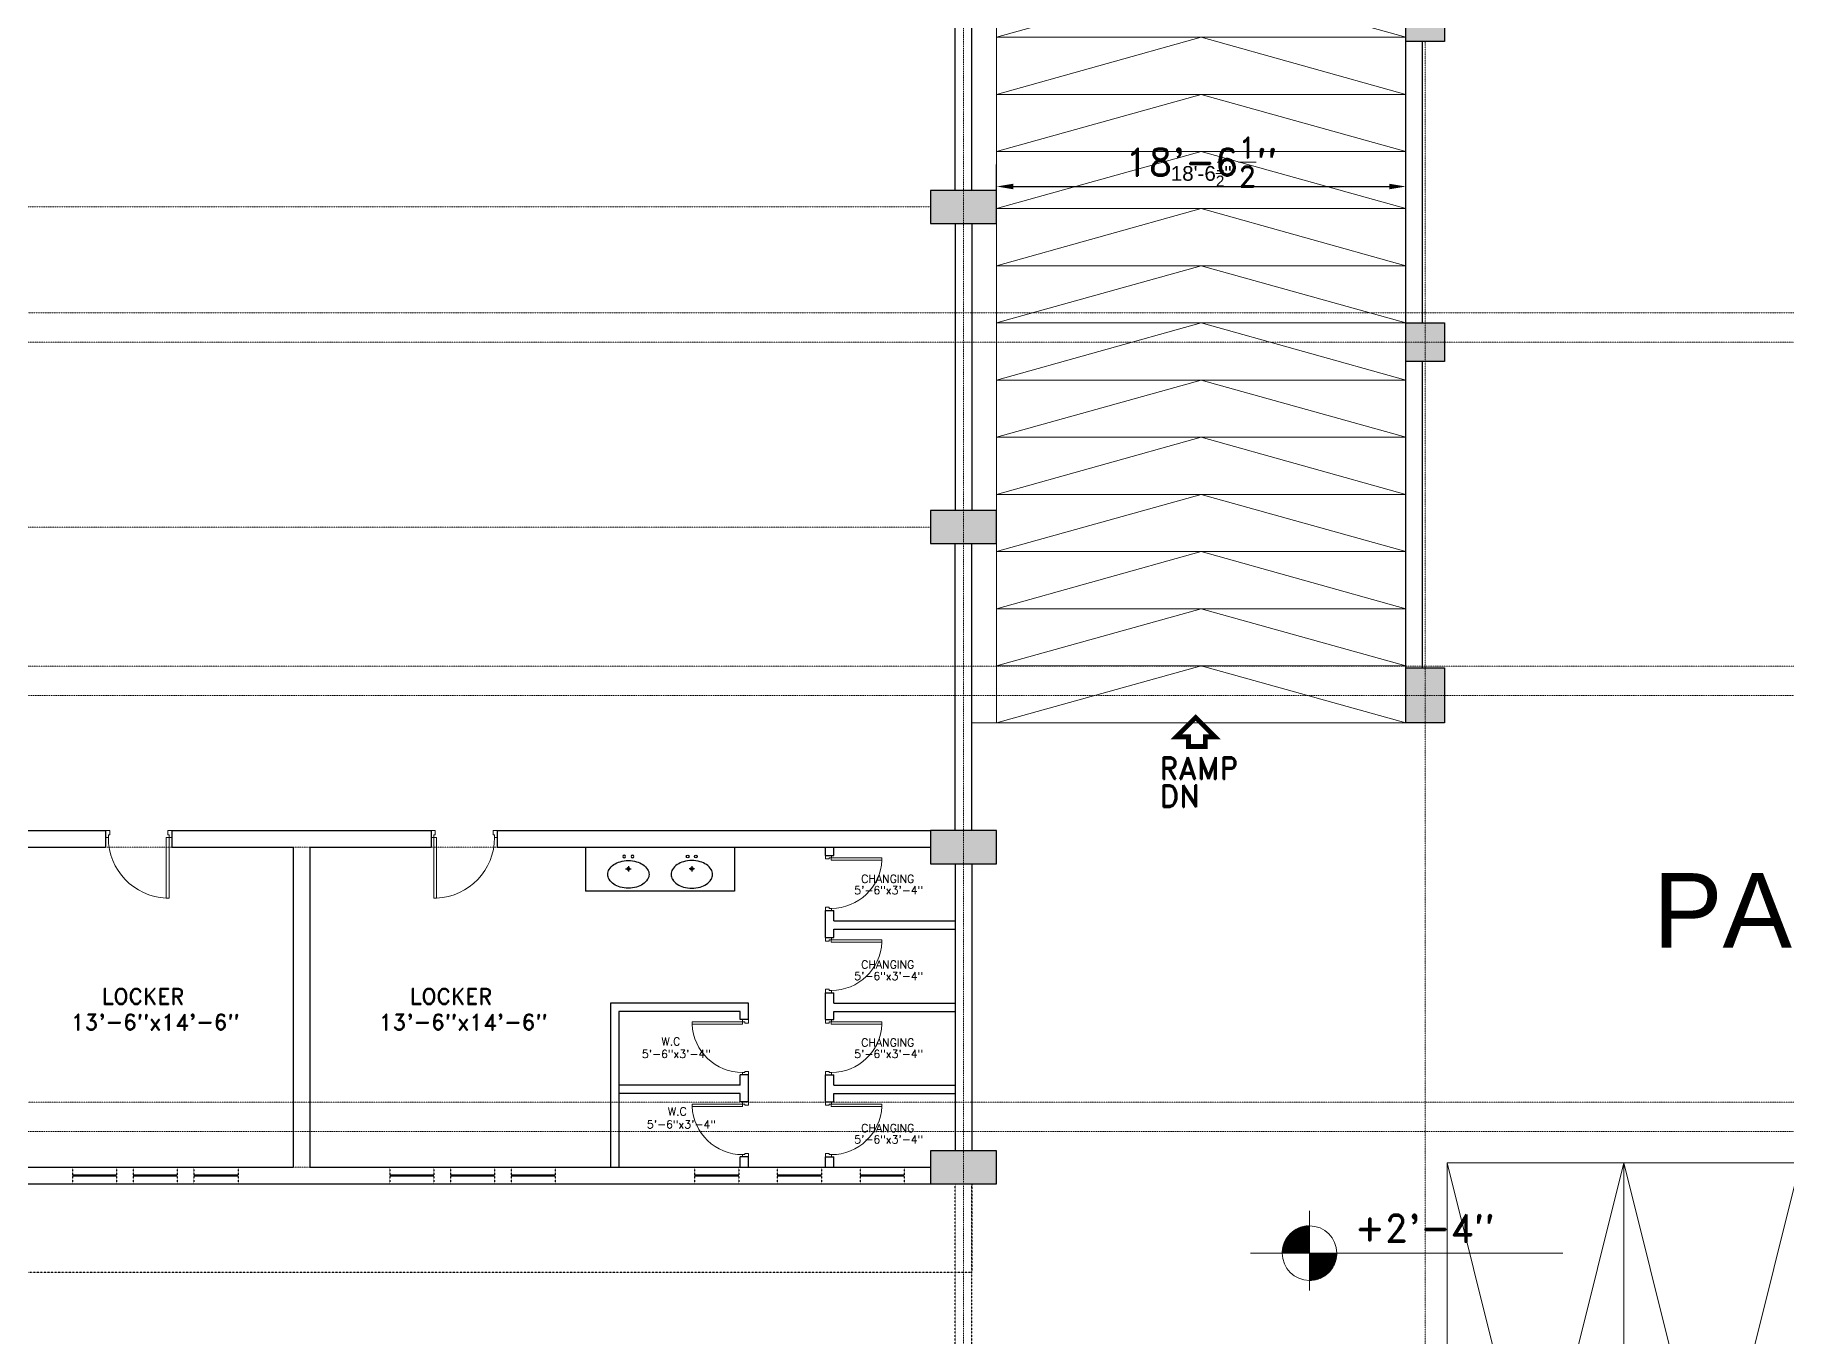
# Model space of a CAD drawing. Header units: inches. Extents: x -110725 to 51121, y 8404 to 44825.
# Drawn here: x -32039 to -31087, y 20672 to 21380 of the extents above; entities that cross this region are included whole.
import ezdxf

# ---------------------------------------------------------------- set-up
doc = ezdxf.new("R2010")
doc.units = ezdxf.units.IN
doc.header["$LTSCALE"] = 0.1
doc.header["$MEASUREMENT"] = 0
doc.linetypes.add('CENTER', pattern=[2, 1.25, -0.25, 0.25, -0.25])
doc.linetypes.add('DASHED', pattern=[0.75, 0.5, -0.25])
doc.layers.get('0').update_dxf_attribs({"color": 1, "lineweight": 0})
doc.layers.get('Defpoints').update_dxf_attribs({"lineweight": 0})
for name, color, linetype in [('BATH FIX', 41, 'Continuous'), ('Column Hatch', 7, 'Continuous'), ('COLUMNS', 200, 'Continuous'), ('GF', 1, 'Continuous'), ('GFW', 5, 'Continuous')]:
    doc.layers.add(name, color=color, linetype=linetype)
for name, color, linetype, lineweight in [('CAR', 4, 'Continuous', 0), ('dim', 252, 'Continuous', 0), ('DOOR', 32, 'Continuous', 0), ('GRID', 8, 'CENTER', 0), ('ramp', 3, 'Continuous', 20), ('TEXT', 3, 'Continuous', 0), ('WALL', 7, 'Continuous', 0)]:
    doc.layers.add(name, color=color, linetype=linetype, lineweight=lineweight)
doc.styles.add('as', font='arial.ttf')
doc.styles.add('EHSAN', font='arial.ttf', dxfattribs={"height": 54})
doc.styles.add('ROMAND', font='romand.shx')
doc.styles.get("Standard").update_dxf_attribs({"font": 'arial.ttf'})
doc.dimstyles.new('DIM', dxfattribs={"dimtxt": 15, "dimasz": 9, "dimexe": 0.25, "dimexo": 3, "dimgap": 0.125, "dimtad": 1, "dimdec": 3, "dimzin": 3, "dimdsep": 46, "dimlunit": 4, "dimtxsty": 'ROMAND', "dimcen": 0.125, "dimaunit": 1, "dimadec": 0, "dimazin": 0, "dimtfac": 0.75, "dimtdec": 3, "dimtix": 1, "dimtofl": 0, "dimtmove": 2, "dimatfit": 3, "dimfxl": 1, "dimtolj": 1, "dimtzin": 3, "dimarcsym": 1})
doc.dimstyles.new('DIM1', dxfattribs={"dimtxt": 54, "dimasz": 6, "dimexe": 6, "dimexo": 3, "dimgap": 1, "dimtad": 0, "dimzin": 0, "dimdsep": 46, "dimlunit": 4, "dimtxsty": 'EHSAN', "dimblk": 'ARCHTICK', "dimcen": 3, "dimdle": 6, "dimclrd": 4, "dimclre": 4, "dimclrt": 6, "dimadec": 0, "dimazin": 0, "dimtfac": 1, "dimtofl": 0, "dimtmove": 1, "dimatfit": 3, "dimldrblk": 'ARCHTICK', "dimfxl": 4, "dimtolj": 1, "dimtzin": 3, "dimlwd": -1, "dimlwe": -1, "dimarcsym": 0})

# ---------------------------------------------------------------- blocks, each defined once
blk = doc.blocks.new('_ArchTick')
at = {"color": 0, "linetype": 'ByBlock', "const_width": 0.15}
blk.add_lwpolyline([(-0.5, -0.5), (0.5, 0.5)], dxfattribs=at)
blk = doc.blocks.new('*D34')
at = {"layer": 'Defpoints', "color": 0, "transparency": 16777216}
for p in [(-31746.87, 23059.65), (-31889.66, 22829.58), (-28289.23, 20595.18, 1175.74)]:
    blk.add_point(p, dxfattribs=at)
at = {"layer": 'dim', "color": 4, "transparency": 16777216}
for p, q in [((-31767.27, 23072.31), (-30060.86, 22013.32)), ((-31888.08, 22832.13), (-31743.71, 23064.75)), ((-28126.06, 20812.6), (-29832.47, 21871.59)), ((-28287.65, 20597.73), (-28143.29, 20830.35))]:
    blk.add_line(p, q, dxfattribs=at)
at = {"layer": 'dim', "color": 4, "transparency": 16777216, "xscale": 24, "yscale": 24, "zscale": 24}
for p, rotation in [((-31746.87, 23059.65), 148.1765203500402), ((-28146.45, 20825.25), 328.1765203500402)]:
    blk.add_blockref('_ArchTick', p, dxfattribs=dict(at, rotation=rotation))
at = {"layer": 'dim', "color": 6, "transparency": 16777216, "insert": (-29946.66, 21942.45), "char_height": 54, "attachment_point": 5, "rotation": 328.17652, "style": 'EHSAN'}
blk.add_mtext('\\A1;353\'-1{\\H1.000000x;\\S1/2;}"', dxfattribs=at)
blk = doc.blocks.new('*D93')
at = {"layer": 'Defpoints', "color": 0, "transparency": 16777216}
for p in [(-31293.87, 21297.38), (-31516.37, 21285.34), (-31293.87, 21285.34)]:
    blk.add_point(p, dxfattribs=at)
at = {"layer": 'dim', "color": 2, "lineweight": -2, "transparency": 16777216}
for p, q in [((-31516.37, 21291.34), (-31516.37, 21309.38)), ((-31293.87, 21291.34), (-31293.87, 21309.38))]:
    blk.add_line(p, q, dxfattribs=at)
at = {"layer": 'dim', "color": 4, "lineweight": -2, "transparency": 16777216}
blk.add_line((-31513.37, 21297.38), (-31296.87, 21297.38), dxfattribs=at)
at = {"layer": 'dim', "color": 4, "transparency": 16777216}
for points in [[(-31513.37, 21297.88), (-31513.37, 21296.88), (-31516.37, 21297.38)], [(-31296.87, 21297.88), (-31296.87, 21296.88), (-31293.87, 21297.38)]]:
    blk.add_solid(points, dxfattribs=at)
at = {"layer": 'dim', "color": 3, "transparency": 16777216, "insert": (-31405.12, 21304.5), "char_height": 8, "attachment_point": 5}
blk.add_mtext('\\A1;18\'-6{\\H0.750000x;\\S1/2;}"', dxfattribs=at)
blk = doc.blocks.new('D2')
for p, q in [((-3, 34.85), (-1.5, 34.85)), ((-3, 1.85), (-3, 34.85)), ((-1.5, 34.85), (-1.5, 1.85)), ((-34.5, 1.88), (-36, 1.88)), ((-36, 1.88), (-36, -1.88)), ((-34.5, 0.38), (-34.5, 1.88)), ((-33.75, 0.38), (-34.5, 0.38)), ((-33.75, -1.88), (-33.75, 0.38)), ((-1.5, 1.85), (-3, 1.85)), ((-2.25, 0.38), (-2.25, -1.88)), ((-1.5, 0.38), (-2.25, 0.38)), ((0, 1.88), (-1.5, 1.88)), ((-1.5, 1.88), (-1.5, 0.38)), ((0, -1.88), (0, 1.88)), ((-36, -1.88), (-33.75, -1.88)), ((-2.25, -1.88), (0, -1.88))]:
    blk.add_line(p, q)
blk.add_arc((-1.5, 1.88), 33, 92.60525, 180)
blk = doc.blocks.new('Ar')
at = {"const_width": 1.5}
blk.add_lwpolyline([(-4.5, 0), (-4.5, 3), (-1.5, 3), (-1.5, 6), (4.5, 0), (-1.5, -6), (-1.5, -2.25), (-4.5, -2.25)], close=True, dxfattribs=at)
blk = doc.blocks.new('*D3058')
at = {"layer": 'Defpoints', "color": 0, "transparency": 16777216}
for p in [(-31293.87, 21297.38), (-31516.37, 21285.34), (-31293.87, 21285.34)]:
    blk.add_point(p, dxfattribs=at)
at = {"layer": 'dim', "color": 0, "lineweight": -2, "transparency": 16777216}
for p, q in [((-31516.37, 21288.34), (-31516.37, 21297.63)), ((-31507.37, 21297.38), (-31302.87, 21297.38)), ((-31293.87, 21288.34), (-31293.87, 21297.63))]:
    blk.add_line(p, q, dxfattribs=at)
at = {"layer": 'dim', "color": 0, "transparency": 16777216}
for points in [[(-31507.37, 21298.88), (-31507.37, 21295.88), (-31516.37, 21297.38)], [(-31302.87, 21298.88), (-31302.87, 21295.88), (-31293.87, 21297.38)]]:
    blk.add_solid(points, dxfattribs=at)
at = {"layer": 'dim', "color": 0, "transparency": 16777216, "insert": (-31405.12, 21310.63), "char_height": 15, "attachment_point": 5, "style": 'ROMAND'}
blk.add_mtext('\\A1;18\'-6{\\H0.75x;\\S1/2;}"', dxfattribs=at)
blk = doc.blocks.new('Wb')
for p, q in [((-1.5, 10.5), (1.5, 10.5)), ((0, 9), (0, 12))]:
    blk.add_line(p, q)
for centre in [(0, 10.5), (-2.25, 3.75), (2.25, 3.75)]:
    blk.add_circle(centre, 0.75)
for centre, radius, start, end in [((-1.27, 8.77), 12.06, 105.43708, 123.69007), ((0, 4.18), 16.82, 90, 105.43708), ((0, 4.18), 16.82, 74.56292, 90), ((1.27, 8.77), 12.06, 56.30993, 74.56292), ((-6.14, 13.5), 5.11, 148.14647, 180), ((-6.14, 13.5), 5.11, 180, 211.85353), ((-3.2, 11.67), 8.57, 123.69007, 148.14647), ((-3.2, 15.33), 8.57, 211.85353, 236.30993), ((3.2, 11.67), 8.57, 31.85353, 56.30993), ((3.2, 15.33), 8.57, 303.69007, 328.14647), ((6.14, 13.5), 5.11, 0, 31.85353), ((6.14, 13.5), 5.11, 328.14647, 0), ((-1.27, 18.23), 12.06, 236.30993, 254.56292), ((0, 22.82), 16.82, 254.56292, 270), ((0, 22.82), 16.82, 270, 285.43708), ((1.27, 18.23), 12.06, 285.43708, 303.69007)]:
    blk.add_arc(centre, radius, start, end)
blk = doc.blocks.new('A$C27DA2153')
at = {"layer": 'CAR', "linetype": 'Continuous'}
for q in [(0, 192), (96, 192)]:
    blk.add_line((48, 0), q, dxfattribs=at)
blk.add_lwpolyline([(0, 0), (96, 0), (96, 192), (0, 192)], close=True, dxfattribs=at)

msp = doc.modelspace()

# ---------------------------------------------------------------- hatches: boundary and pattern name
at = {"layer": 'Column Hatch'}
for points in [[(-31272.87464, 21397.2792), (-31293.87464, 21397.2792), (-31293.87464, 21376.2792), (-31272.87464, 21376.2792)], [(-31272.87464, 21397.2792), (-31293.87464, 21397.2792), (-31293.87464, 21376.2792), (-31272.87464, 21376.2792)], [(-31516.37464, 21295.2792), (-31552.37464, 21295.2792), (-31552.37464, 21277.2792), (-31516.37464, 21277.2792)], [(-31516.37464, 21295.2792), (-31552.37464, 21295.2792), (-31552.37464, 21277.2792), (-31516.37464, 21277.2792)], [(-31272.87464, 21223.2792), (-31293.87464, 21223.2792), (-31293.87464, 21202.2792), (-31272.87464, 21202.2792)], [(-31272.87464, 21223.2792), (-31293.87464, 21223.2792), (-31293.87464, 21202.2792), (-31272.87464, 21202.2792)], [(-31516.37464, 21121.2792), (-31552.37464, 21121.2792), (-31552.37464, 21103.2792), (-31516.37464, 21103.2792)], [(-31516.37464, 21121.2792), (-31552.37464, 21121.2792), (-31552.37464, 21103.2792), (-31516.37464, 21103.2792)], [(-31272.87464, 21035.7792), (-31293.87464, 21035.7792), (-31293.87464, 21005.7792), (-31272.87464, 21005.7792)], [(-31272.87464, 21035.7792), (-31293.87464, 21035.7792), (-31293.87464, 21005.7792), (-31272.87464, 21005.7792)], [(-31516.37464, 20947.2792), (-31552.37464, 20947.2792), (-31552.37464, 20929.2792), (-31516.37464, 20929.2792)], [(-31516.37464, 20947.2792), (-31552.37464, 20947.2792), (-31552.37464, 20929.2792), (-31516.37464, 20929.2792)], [(-31516.37464, 20773.2792), (-31552.37464, 20773.2792), (-31552.37464, 20755.2792), (-31516.37464, 20755.2792)], [(-31516.37464, 20773.2792), (-31552.37464, 20773.2792), (-31552.37464, 20755.2792), (-31516.37464, 20755.2792)]]:
    msp.add_hatch(color=256, dxfattribs=at).paths.add_polyline_path(points)
at = {"layer": 'TEXT'}
h = msp.add_hatch(dxfattribs=at)
h.set_pattern_fill('ANSI31', color=256, scale=1.25, style=0)
h.set_pattern_definition([(45, (-24595.81085, -8511.66337), (-0.1104854346, 0.1104854346), [])])
h.paths.add_polyline_path([(-31331.42159, 20717.63434), (-31346.25537, 20717.63434), (-31346.25537, 20702.80056, 0.414213562)])
h.paths.add_polyline_path([(-31346.25537, 20732.46811, 0.414213562), (-31361.08915, 20717.63434), (-31346.25537, 20717.63434)])
h = msp.add_hatch(dxfattribs=at)
h.set_pattern_fill('ANSI31', color=256, scale=1.25, style=0)
h.set_pattern_definition([(45, (-24595.81085, -8511.66337), (-0.1104854346, 0.1104854346), [])])
h.paths.add_polyline_path([(-31331.42159, 20717.63434), (-31346.25537, 20717.63434), (-31346.25537, 20702.80056, 0.414213562)])
h.paths.add_polyline_path([(-31346.25537, 20732.46811, 0.414213562), (-31361.08915, 20717.63434), (-31346.25537, 20717.63434)])

# ---------------------------------------------------------------- linework, layer by layer
at = {"layer": 'BATH FIX'}
for p, q in [((-31739.87464, 20938.2792, 1.07221), (-31739.87464, 20914.2792, 1.07221)), ((-31658.87464, 20938.2792, 1.07221), (-31658.87464, 20914.2792, 1.07221)), ((-31658.87464, 20914.2792, 1.07221), (-31739.87464, 20914.2792, 1.07221))]:
    msp.add_line(p, q, dxfattribs=at)
at = {"layer": 'CAR', "linetype": 'Continuous'}
msp.add_circle((-33960.35096, 21924.4645, 27.16259), 11425.94255, dxfattribs=at)
at = {"layer": 'COLUMNS', "elevation": 1.07221}
for points in [[(-31293.87464, 21397.2792), (-31272.87464, 21397.2792), (-31272.87464, 21376.2792), (-31293.87464, 21376.2792)], [(-31293.87464, 21397.2792), (-31272.87464, 21397.2792), (-31272.87464, 21376.2792), (-31293.87464, 21376.2792)], [(-31552.37464, 21277.2792), (-31516.37464, 21277.2792), (-31516.37464, 21295.2792), (-31552.37464, 21295.2792)], [(-31552.37464, 21277.2792), (-31516.37464, 21277.2792), (-31516.37464, 21295.2792), (-31552.37464, 21295.2792)], [(-31293.87464, 21223.2792), (-31272.87464, 21223.2792), (-31272.87464, 21202.2792), (-31293.87464, 21202.2792)], [(-31293.87464, 21223.2792), (-31272.87464, 21223.2792), (-31272.87464, 21202.2792), (-31293.87464, 21202.2792)], [(-31552.37464, 21103.2792), (-31516.37464, 21103.2792), (-31516.37464, 21121.2792), (-31552.37464, 21121.2792)], [(-31552.37464, 21103.2792), (-31516.37464, 21103.2792), (-31516.37464, 21121.2792), (-31552.37464, 21121.2792)], [(-31293.87464, 21035.7792), (-31272.87464, 21035.7792), (-31272.87464, 21005.7792), (-31293.87464, 21005.7792)], [(-31293.87464, 21035.7792), (-31272.87464, 21035.7792), (-31272.87464, 21005.7792), (-31293.87464, 21005.7792)], [(-31552.37464, 20929.2792), (-31516.37464, 20929.2792), (-31516.37464, 20947.2792), (-31552.37464, 20947.2792)], [(-31552.37464, 20929.2792), (-31516.37464, 20929.2792), (-31516.37464, 20947.2792), (-31552.37464, 20947.2792)], [(-31552.37464, 20755.2792), (-31516.37464, 20755.2792), (-31516.37464, 20773.2792), (-31552.37464, 20773.2792)], [(-31552.37464, 20755.2792), (-31516.37464, 20755.2792), (-31516.37464, 20773.2792), (-31552.37464, 20773.2792)]]:
    msp.add_lwpolyline(points, close=True, dxfattribs=at)
at = {"layer": 'GF'}
for p, q in [((-31538.87464, 21295.2792, 1.07221), (-31538.87464, 21451.2792, 1.07221)), ((-31529.87464, 21295.2792, 1.07221), (-31529.87464, 21451.2792, 1.07221)), ((-31293.87464, 21223.2792, 1.07221), (-31293.87464, 21376.2792, 1.07221)), ((-31284.87464, 21223.2792, 1.07221), (-31284.87464, 21376.2792, 1.07221)), ((-31538.87464, 21277.2792, 1.07221), (-31538.87464, 21121.2792, 1.07221)), ((-31538.87464, 21277.2792, 1.07221), (-31538.87464, 21121.2792, 1.07221)), ((-31529.87464, 21277.2792, 1.07221), (-31529.87464, 21121.2792, 1.07221)), ((-31529.87464, 21277.2792, 1.07221), (-31529.87464, 21121.2792, 1.07221)), ((-31293.87464, 21035.7792, 1.07221), (-31293.87464, 21202.2792, 1.07221)), ((-31284.87464, 21035.7792, 1.07221), (-31284.87464, 21202.2792, 1.07221)), ((-31538.87464, 20947.2792, 1.07221), (-31538.87464, 21103.2792, 1.07221)), ((-31529.87464, 20947.2792, 1.07221), (-31529.87464, 21103.2792, 1.07221)), ((-32222.87464, 20947.2792, 1.07221), (-32000.87464, 20947.2792, 1.07221)), ((-32000.87464, 20947.2792, 1.07221), (-32000.87464, 20938.2792, 1.07221)), ((-31964.87464, 20947.2792, 1.07221), (-31823.87464, 20947.2792, 1.07221)), ((-31964.87464, 20947.2792, 1.07221), (-31964.87464, 20938.2792, 1.07221)), ((-31823.87464, 20947.2792, 1.07221), (-31823.87464, 20938.2792, 1.07221)), ((-31787.87464, 20947.2792, 1.07221), (-31552.37464, 20947.2792, 1.07221)), ((-31787.87464, 20947.2792, 1.07221), (-31787.87464, 20938.2792, 1.07221)), ((-32222.87464, 20938.2792, 1.07221), (-32000.87464, 20938.2792, 1.07221)), ((-31964.87464, 20938.2792, 1.07221), (-31898.87464, 20938.2792, 1.07221)), ((-31898.87464, 20938.2792, 1.07221), (-31898.87464, 20764.2792, 1.07221)), ((-31889.87464, 20938.2792, 1.07221), (-31823.87464, 20938.2792, 1.07221)), ((-31889.87464, 20938.2792, 1.07221), (-31889.87464, 20764.2792, 1.07221)), ((-31787.87464, 20938.2792, 1.07221), (-31552.37464, 20938.2792, 1.07221)), ((-31609.37464, 20933.7792, 1.07221), (-31609.37464, 20938.2792, 1.07221)), ((-31609.37464, 20933.7792, 1.07221), (-31604.87464, 20933.7792, 1.07221)), ((-31604.87464, 20933.7792, 1.07221), (-31604.87464, 20938.2792, 1.07221)), ((-31538.87464, 20929.2792, 1.07221), (-31538.87464, 20773.2792, 1.07221)), ((-31529.87464, 20929.2792, 1.07221), (-31529.87464, 20773.2792, 1.07221)), ((-31609.37464, 20889.1542, 1.07221), (-31609.37464, 20903.7792, 1.07221)), ((-31609.37464, 20903.7792, 1.07221), (-31604.87464, 20903.7792, 1.07221)), ((-31604.87464, 20898.1542, 1.07221), (-31604.87464, 20903.7792, 1.07221)), ((-31604.87464, 20898.1542, 1.07221), (-31538.87464, 20898.1542, 1.07221)), ((-31604.87464, 20889.1542, 1.07221), (-31604.87464, 20893.6542, 1.07221)), ((-31604.87464, 20893.6542, 1.07221), (-31538.87464, 20893.6542, 1.07221)), ((-31609.37464, 20889.1542, 1.07221), (-31604.87464, 20889.1542, 1.07221)), ((-31651.37464, 20853.5292, 1.07221), (-31726.37464, 20853.5292, 1.07221)), ((-31726.37464, 20853.5292, 1.07221), (-31726.37464, 20764.2792, 1.07221)), ((-31651.37464, 20844.5292, 1.07221), (-31651.37464, 20853.5292, 1.07221)), ((-31609.37464, 20844.5292, 1.07221), (-31609.37464, 20859.1542, 1.07221)), ((-31609.37464, 20859.1542, 1.07221), (-31604.87464, 20859.1542, 1.07221)), ((-31604.87464, 20853.5292, 1.07221), (-31604.87464, 20859.1542, 1.07221)), ((-31604.87464, 20853.5292, 1.07221), (-31538.87464, 20853.5292, 1.07221)), ((-31655.87464, 20849.0292, 1.07221), (-31721.87464, 20849.0292, 1.07221)), ((-31721.87464, 20849.0292, 1.07221), (-31721.87464, 20764.2792, 1.07221)), ((-31655.87464, 20844.5292, 1.07221), (-31655.87464, 20849.0292, 1.07221)), ((-31651.37464, 20844.5292, 1.07221), (-31655.87464, 20844.5292, 1.07221)), ((-31609.37464, 20844.5292, 1.07221), (-31604.87464, 20844.5292, 1.07221)), ((-31604.87464, 20844.5292, 1.07221), (-31604.87464, 20849.0292, 1.07221)), ((-31604.87464, 20849.0292, 1.07221), (-31538.87464, 20849.0292, 1.07221)), ((-31655.87464, 20808.9042, 1.07221), (-31721.87464, 20808.9042, 1.07221)), ((-31655.87464, 20808.9042, 1.07221), (-31655.87464, 20814.5292, 1.07221)), ((-31651.37464, 20814.5292, 1.07221), (-31655.87464, 20814.5292, 1.07221)), ((-31651.37464, 20799.9042, 1.07221), (-31651.37464, 20814.5292, 1.07221)), ((-31609.37464, 20799.9042, 1.07221), (-31609.37464, 20814.5292, 1.07221)), ((-31609.37464, 20814.5292, 1.07221), (-31604.87464, 20814.5292, 1.07221)), ((-31604.87464, 20808.9042, 1.07221), (-31604.87464, 20814.5292, 1.07221)), ((-31604.87464, 20808.9042, 1.07221), (-31538.87464, 20808.9042, 1.07221)), ((-31655.87464, 20804.4042, 1.07221), (-31721.87464, 20804.4042, 1.07221)), ((-31655.87464, 20799.9042, 1.07221), (-31655.87464, 20804.4042, 1.07221)), ((-31651.37464, 20799.9042, 1.07221), (-31655.87464, 20799.9042, 1.07221)), ((-31609.37464, 20799.9042, 1.07221), (-31604.87464, 20799.9042, 1.07221)), ((-31604.87464, 20799.9042, 1.07221), (-31604.87464, 20804.4042, 1.07221)), ((-31604.87464, 20804.4042, 1.07221), (-31538.87464, 20804.4042, 1.07221)), ((-31655.87464, 20764.2792, 1.07221), (-31655.87464, 20769.9042, 1.07221)), ((-31651.37464, 20769.9042, 1.07221), (-31655.87464, 20769.9042, 1.07221)), ((-31651.37464, 20764.2792, 1.07221), (-31651.37464, 20769.9042, 1.07221)), ((-31609.37464, 20764.2792, 1.07221), (-31609.37464, 20769.9042, 1.07221)), ((-31609.37464, 20769.9042, 1.07221), (-31604.87464, 20769.9042, 1.07221)), ((-31604.87464, 20764.2792, 1.07221), (-31604.87464, 20769.9042, 1.07221)), ((-32222.87464, 20764.2792, 1.07221), (-31898.87464, 20764.2792, 1.07221)), ((-31889.87464, 20764.2792, 1.07221), (-31552.37464, 20764.2792, 1.07221)), ((-32222.87464, 20755.2792, 1.07221), (-31552.37464, 20755.2792, 1.07221))]:
    msp.add_line(p, q, dxfattribs=at)
at = {"layer": 'GFW', "linetype": 'DASHED'}
for p, q in [((-32018.87464, 20764.2792), (-32018.87464, 20755.2792)), ((-32018.87464, 20764.2792, 1.07221), (-32018.87464, 20755.2792, 1.07221)), ((-31994.87464, 20764.2792), (-31994.87464, 20755.2792)), ((-31994.87464, 20764.2792, 1.07221), (-31994.87464, 20755.2792, 1.07221)), ((-31985.87464, 20764.2792), (-31985.87464, 20755.2792)), ((-31985.87464, 20764.2792, 1.07221), (-31985.87464, 20755.2792, 1.07221)), ((-31961.87464, 20764.2792), (-31961.87464, 20755.2792)), ((-31961.87464, 20764.2792, 1.07221), (-31961.87464, 20755.2792, 1.07221)), ((-31952.87464, 20764.2792), (-31952.87464, 20755.2792)), ((-31952.87464, 20764.2792, 1.07221), (-31952.87464, 20755.2792, 1.07221)), ((-31928.87464, 20764.2792), (-31928.87464, 20755.2792)), ((-31928.87464, 20764.2792, 1.07221), (-31928.87464, 20755.2792, 1.07221)), ((-31846.37464, 20764.2792), (-31846.37464, 20755.2792)), ((-31846.37464, 20764.2792, 1.07221), (-31846.37464, 20755.2792, 1.07221)), ((-31822.37464, 20764.2792), (-31822.37464, 20755.2792)), ((-31822.37464, 20764.2792, 1.07221), (-31822.37464, 20755.2792, 1.07221)), ((-31813.37464, 20764.2792), (-31813.37464, 20755.2792)), ((-31813.37464, 20764.2792, 1.07221), (-31813.37464, 20755.2792, 1.07221)), ((-31789.37464, 20764.2792), (-31789.37464, 20755.2792)), ((-31789.37464, 20764.2792, 1.07221), (-31789.37464, 20755.2792, 1.07221)), ((-31780.37464, 20764.2792), (-31780.37464, 20755.2792)), ((-31780.37464, 20764.2792, 1.07221), (-31780.37464, 20755.2792, 1.07221)), ((-31756.37464, 20764.2792), (-31756.37464, 20755.2792)), ((-31756.37464, 20764.2792, 1.07221), (-31756.37464, 20755.2792, 1.07221)), ((-31680.62464, 20764.2792), (-31680.62464, 20755.2792)), ((-31680.62464, 20764.2792, 1.07221), (-31680.62464, 20755.2792, 1.07221)), ((-31656.62464, 20764.2792), (-31656.62464, 20755.2792)), ((-31656.62464, 20764.2792, 1.07221), (-31656.62464, 20755.2792, 1.07221)), ((-31635.62464, 20764.2792), (-31635.62464, 20755.2792)), ((-31635.62464, 20764.2792, 1.07221), (-31635.62464, 20755.2792, 1.07221)), ((-31611.62464, 20764.2792), (-31611.62464, 20755.2792)), ((-31611.62464, 20764.2792, 1.07221), (-31611.62464, 20755.2792, 1.07221)), ((-31590.62464, 20764.2792), (-31590.62464, 20755.2792)), ((-31590.62464, 20764.2792, 1.07221), (-31590.62464, 20755.2792, 1.07221)), ((-31566.62464, 20764.2792), (-31566.62464, 20755.2792)), ((-31566.62464, 20764.2792, 1.07221), (-31566.62464, 20755.2792, 1.07221))]:
    msp.add_line(p, q, dxfattribs=at)
at = {"layer": 'GFW', "color": 2, "linetype": 'DASHED'}
for p, q in [((-31538.87464, 20581.53135), (-31538.87464, 20755.2792)), ((-31538.87464, 20581.53135, 1.07221), (-31538.87464, 20755.2792, 1.07221)), ((-31529.87464, 20755.2792), (-31529.87464, 20707.2792)), ((-31529.87464, 20581.53135), (-31529.87464, 20755.2792)), ((-31529.87464, 20755.2792, 1.07221), (-31529.87464, 20707.2792, 1.07221)), ((-31529.87464, 20581.53135, 1.07221), (-31529.87464, 20755.2792, 1.07221)), ((-32258.87464, 20707.2792), (-31529.87464, 20707.2792)), ((-32138.87464, 20707.2792, 1.07221), (-31529.87464, 20707.2792, 1.07221))]:
    msp.add_line(p, q, dxfattribs=at)
at = {"layer": 'GFW', "linetype": 'DASHED', "const_width": 1.25, "elevation": 1.07221}
for points in [[(-32018.87464, 20759.7792), (-31994.87464, 20759.7792)], [(-32018.87464, 20759.7792), (-31994.87464, 20759.7792)], [(-31985.87464, 20759.7792), (-31961.87464, 20759.7792)], [(-31985.87464, 20759.7792), (-31961.87464, 20759.7792)], [(-31952.87464, 20759.7792), (-31928.87464, 20759.7792)], [(-31952.87464, 20759.7792), (-31928.87464, 20759.7792)], [(-31846.37464, 20759.7792), (-31822.37464, 20759.7792)], [(-31846.37464, 20759.7792), (-31822.37464, 20759.7792)], [(-31813.37464, 20759.7792), (-31789.37464, 20759.7792)], [(-31813.37464, 20759.7792), (-31789.37464, 20759.7792)], [(-31780.37464, 20759.7792), (-31756.37464, 20759.7792)], [(-31780.37464, 20759.7792), (-31756.37464, 20759.7792)], [(-31680.62464, 20759.7792), (-31656.62464, 20759.7792)], [(-31680.62464, 20759.7792), (-31656.62464, 20759.7792)], [(-31635.62464, 20759.7792), (-31611.62464, 20759.7792)], [(-31635.62464, 20759.7792), (-31611.62464, 20759.7792)], [(-31590.62464, 20759.7792), (-31566.62464, 20759.7792)], [(-31590.62464, 20759.7792), (-31566.62464, 20759.7792)]]:
    msp.add_lwpolyline(points, dxfattribs=at)
at = {"layer": 'GRID'}
for p, q in [((-31534.37464, 22482.67175), (-31534.37464, 20401.46031)), ((-31534.37464, 22482.67175, 1.07221), (-31534.37464, 20401.46031, 1.07221)), ((-31283.37464, 21376.2792), (-31283.37464, 20420.7842)), ((-31283.37464, 21376.2792, 1.07221), (-31283.37464, 20420.7842, 1.07221)), ((-31552.37464, 21286.2792), (-32598.97302, 21286.2792)), ((-31552.37464, 21286.2792, 1.07221), (-32598.97302, 21286.2792, 1.07221)), ((-32249.01089, 21228.69839), (-30399.01089, 21228.69839)), ((-32258.87464, 21212.7792, 1.07221), (-30408.87464, 21212.7792, 1.07221)), ((-31552.37464, 21112.2792), (-32598.97302, 21112.2792)), ((-31552.37464, 21112.2792, 1.07221), (-32598.97302, 21112.2792, 1.07221)), ((-32253.51089, 21036.69839), (-29967.01089, 21036.69839)), ((-32263.37464, 21020.7792, 1.07221), (-29976.87464, 21020.7792, 1.07221)), ((-31552.37464, 20938.2792), (-32598.97302, 20938.2792)), ((-31552.37464, 20938.2792, 1.07221), (-32598.97302, 20938.2792, 1.07221)), ((-32249.01089, 20799.69839), (-28947.1581, 20799.69839)), ((-32258.87464, 20783.7792, 1.07221), (-28957.02185, 20783.7792, 1.07221)), ((-31552.37464, 20764.2792), (-32598.97302, 20764.2792)), ((-31552.37464, 20764.2792, 1.07221), (-32598.97302, 20764.2792, 1.07221))]:
    msp.add_line(p, q, dxfattribs=at)
at = {"layer": 'ramp'}
for p, q in [((-31516.37464, 21451.2792), (-31516.37464, 21295.2792)), ((-31516.37464, 21451.2792, 1.07221), (-31516.37464, 21295.2792, 1.07221)), ((-31516.37464, 21277.2792), (-31516.37464, 21121.2792)), ((-31516.37464, 21277.2792, 1.07221), (-31516.37464, 21121.2792, 1.07221)), ((-31516.37464, 21103.2792), (-31516.37464, 21005.7792)), ((-31516.37464, 21103.2792, 1.07221), (-31516.37464, 21005.7792, 1.07221)), ((-31516.37464, 21005.7792), (-31529.87464, 21005.7792)), ((-31516.37464, 21005.7792, 1.07221), (-31529.87464, 21005.7792, 1.07221))]:
    msp.add_line(p, q, dxfattribs=at)
at = {"layer": 'ramp', "elevation": 1.07221}
for points in [[(-31405.15426, 21409.58927), (-31516.37464, 21378.52696), (-31293.87464, 21378.52696)], [(-31405.15426, 21409.58927), (-31516.37464, 21378.52696), (-31293.87464, 21378.52696)], [(-31405.15426, 21378.52696), (-31516.37464, 21347.46465), (-31293.87464, 21347.46465)], [(-31405.15426, 21378.52696), (-31516.37464, 21347.46465), (-31293.87464, 21347.46465)], [(-31405.15426, 21347.46465), (-31516.37464, 21316.40233), (-31293.87464, 21316.40233)], [(-31405.15426, 21347.46465), (-31516.37464, 21316.40233), (-31293.87464, 21316.40233)], [(-31405.15426, 21316.40233), (-31516.37464, 21285.34002), (-31293.87464, 21285.34002)], [(-31405.15426, 21316.40233), (-31516.37464, 21285.34002), (-31293.87464, 21285.34002)], [(-31405.15426, 21285.34002), (-31516.37464, 21254.27771), (-31293.87464, 21254.27771)], [(-31405.15426, 21285.34002), (-31516.37464, 21254.27771), (-31293.87464, 21254.27771)], [(-31405.15426, 21254.27771), (-31516.37464, 21223.21539), (-31293.87464, 21223.21539)], [(-31405.15426, 21254.27771), (-31516.37464, 21223.21539), (-31293.87464, 21223.21539)], [(-31405.15426, 21223.21539), (-31516.37464, 21192.15308), (-31293.87464, 21192.15308)], [(-31405.15426, 21223.21539), (-31516.37464, 21192.15308), (-31293.87464, 21192.15308)], [(-31405.15426, 21192.15308), (-31516.37464, 21161.09077), (-31293.87464, 21161.09077)], [(-31405.15426, 21192.15308), (-31516.37464, 21161.09077), (-31293.87464, 21161.09077)], [(-31405.15426, 21161.09077), (-31516.37464, 21130.02846), (-31293.87464, 21130.02846)], [(-31405.15426, 21161.09077), (-31516.37464, 21130.02846), (-31293.87464, 21130.02846)], [(-31405.15426, 21130.02846), (-31516.37464, 21098.96614), (-31293.87464, 21098.96614)], [(-31405.15426, 21130.02846), (-31516.37464, 21098.96614), (-31293.87464, 21098.96614)], [(-31405.15426, 21098.96614), (-31516.37464, 21067.90383), (-31293.87464, 21067.90383)], [(-31405.15426, 21098.96614), (-31516.37464, 21067.90383), (-31293.87464, 21067.90383)], [(-31405.15426, 21067.90383), (-31516.37464, 21036.84152), (-31293.87464, 21036.84152)], [(-31405.15426, 21067.90383), (-31516.37464, 21036.84152), (-31293.87464, 21036.84152)], [(-31405.15426, 21036.84152), (-31516.37464, 21005.7792), (-31293.87464, 21005.7792)], [(-31405.15426, 21036.84152), (-31516.37464, 21005.7792), (-31293.87464, 21005.7792)]]:
    msp.add_lwpolyline(points, close=True, dxfattribs=at)
at = {"layer": 'TEXT'}
for p, q in [((-31346.25537, 20740.56279), (-31346.25537, 20697.38549)), ((-31346.25537, 20740.56279, 1.07221), (-31346.25537, 20697.38549, 1.07221)), ((-31378.34713, 20717.63434), (-31208.53984, 20717.63434)), ((-31378.34713, 20717.63434, 1.07221), (-31208.53984, 20717.63434, 1.07221))]:
    msp.add_line(p, q, dxfattribs=at)
msp.add_circle((-31346.25537, 20717.63434, 1.07221), 14.83378, dxfattribs=at)
msp.add_circle((-31346.25537, 20717.63434, 1.07221), 14.83378, dxfattribs=at)
at = {"layer": 'WALL'}
for p, q in [((-31538.87464, 21295.2792), (-31538.87464, 21451.2792)), ((-31529.87464, 21295.2792), (-31529.87464, 21451.2792)), ((-31293.87464, 21223.2792), (-31293.87464, 21376.2792)), ((-31284.87464, 21223.2792), (-31284.87464, 21376.2792)), ((-31538.87464, 21277.2792), (-31538.87464, 21121.2792)), ((-31538.87464, 21277.2792), (-31538.87464, 21121.2792)), ((-31529.87464, 21277.2792), (-31529.87464, 21121.2792)), ((-31529.87464, 21277.2792), (-31529.87464, 21121.2792)), ((-31293.87464, 21035.7792), (-31293.87464, 21202.2792)), ((-31284.87464, 21035.7792), (-31284.87464, 21202.2792)), ((-31538.87464, 20947.2792), (-31538.87464, 21103.2792)), ((-31529.87464, 20947.2792), (-31529.87464, 21103.2792)), ((-32222.87464, 20947.2792), (-32000.87464, 20947.2792)), ((-32000.87464, 20947.2792), (-32000.87464, 20938.2792)), ((-31964.87464, 20947.2792), (-31823.87464, 20947.2792)), ((-31964.87464, 20947.2792), (-31964.87464, 20938.2792)), ((-31823.87464, 20947.2792), (-31823.87464, 20938.2792)), ((-31787.87464, 20947.2792), (-31552.37464, 20947.2792)), ((-31787.87464, 20947.2792), (-31787.87464, 20938.2792)), ((-32222.87464, 20938.2792), (-32000.87464, 20938.2792)), ((-31964.87464, 20938.2792), (-31898.87464, 20938.2792)), ((-31898.87464, 20938.2792), (-31898.87464, 20764.2792)), ((-31889.87464, 20938.2792), (-31823.87464, 20938.2792)), ((-31889.87464, 20938.2792), (-31889.87464, 20764.2792)), ((-31787.87464, 20938.2792), (-31552.37464, 20938.2792)), ((-31609.37464, 20933.7792), (-31609.37464, 20938.2792)), ((-31609.37464, 20933.7792), (-31604.87464, 20933.7792)), ((-31604.87464, 20933.7792), (-31604.87464, 20938.2792)), ((-31538.87464, 20929.2792), (-31538.87464, 20773.2792)), ((-31529.87464, 20929.2792), (-31529.87464, 20773.2792)), ((-31609.37464, 20889.1542), (-31609.37464, 20903.7792)), ((-31609.37464, 20903.7792), (-31604.87464, 20903.7792)), ((-31604.87464, 20898.1542), (-31604.87464, 20903.7792)), ((-31604.87464, 20898.1542), (-31538.87464, 20898.1542)), ((-31604.87464, 20889.1542), (-31604.87464, 20893.6542)), ((-31604.87464, 20893.6542), (-31538.87464, 20893.6542)), ((-31609.37464, 20889.1542), (-31604.87464, 20889.1542)), ((-31651.37464, 20853.5292), (-31726.37464, 20853.5292)), ((-31726.37464, 20853.5292), (-31726.37464, 20764.2792)), ((-31651.37464, 20844.5292), (-31651.37464, 20853.5292)), ((-31609.37464, 20844.5292), (-31609.37464, 20859.1542)), ((-31609.37464, 20859.1542), (-31604.87464, 20859.1542)), ((-31604.87464, 20853.5292), (-31604.87464, 20859.1542)), ((-31604.87464, 20853.5292), (-31538.87464, 20853.5292)), ((-31655.87464, 20849.0292), (-31721.87464, 20849.0292)), ((-31721.87464, 20849.0292), (-31721.87464, 20764.2792)), ((-31655.87464, 20844.5292), (-31655.87464, 20849.0292)), ((-31651.37464, 20844.5292), (-31655.87464, 20844.5292)), ((-31609.37464, 20844.5292), (-31604.87464, 20844.5292)), ((-31604.87464, 20844.5292), (-31604.87464, 20849.0292)), ((-31604.87464, 20849.0292), (-31538.87464, 20849.0292)), ((-31655.87464, 20808.9042), (-31721.87464, 20808.9042)), ((-31655.87464, 20808.9042), (-31655.87464, 20814.5292)), ((-31651.37464, 20814.5292), (-31655.87464, 20814.5292)), ((-31651.37464, 20799.9042), (-31651.37464, 20814.5292)), ((-31609.37464, 20799.9042), (-31609.37464, 20814.5292)), ((-31609.37464, 20814.5292), (-31604.87464, 20814.5292)), ((-31604.87464, 20808.9042), (-31604.87464, 20814.5292)), ((-31604.87464, 20808.9042), (-31538.87464, 20808.9042)), ((-31655.87464, 20804.4042), (-31721.87464, 20804.4042)), ((-31655.87464, 20799.9042), (-31655.87464, 20804.4042)), ((-31651.37464, 20799.9042), (-31655.87464, 20799.9042)), ((-31609.37464, 20799.9042), (-31604.87464, 20799.9042)), ((-31604.87464, 20799.9042), (-31604.87464, 20804.4042)), ((-31604.87464, 20804.4042), (-31538.87464, 20804.4042)), ((-31655.87464, 20764.2792), (-31655.87464, 20769.9042)), ((-31651.37464, 20769.9042), (-31655.87464, 20769.9042)), ((-31651.37464, 20764.2792), (-31651.37464, 20769.9042)), ((-31609.37464, 20764.2792), (-31609.37464, 20769.9042)), ((-31609.37464, 20769.9042), (-31604.87464, 20769.9042)), ((-31604.87464, 20764.2792), (-31604.87464, 20769.9042)), ((-32222.87464, 20764.2792), (-31898.87464, 20764.2792)), ((-31889.87464, 20764.2792), (-31552.37464, 20764.2792)), ((-32222.87464, 20755.2792), (-31552.37464, 20755.2792))]:
    msp.add_line(p, q, dxfattribs=at)

# ---------------------------------------------------------------- block references
at = {"layer": 'BATH FIX', "xscale": -1, "rotation": 180}
msp.add_blockref('Wb', (-31716.62464, 20936.99554, 1.07221), dxfattribs=at)
at = {"layer": 'BATH FIX', "rotation": 180}
msp.add_blockref('Wb', (-31682.12464, 20936.99554, 1.07221), dxfattribs=at)
at = {"layer": 'CAR', "linetype": 'Continuous', "xscale": -1, "rotation": 359.9999999999981}
msp.add_blockref('A$C27DA2153', (-31175.37456, 20574.62095), dxfattribs=at)
at = {"layer": 'CAR', "linetype": 'Continuous'}
msp.add_blockref('A$C27DA2153', (-31175.37472, 20574.62095), dxfattribs=at)
at = {"layer": 'DOOR', "extrusion": (0, 0, -1), "zscale": -1.000000000000303, "rotation": 180}
msp.add_blockref('D2', (31964.87464, 20945.4042, -1.07221), dxfattribs=at)
msp.add_blockref('D2', (31964.87464, 20945.4042, -1.07221), dxfattribs=at)
at = {"layer": 'DOOR', "extrusion": (0, 0, -1), "xscale": -1, "zscale": -1, "rotation": 180}
msp.add_blockref('D2', (31823.87464, 20945.4042, -1.07221), dxfattribs=at)
msp.add_blockref('D2', (31823.87464, 20945.4042, -1.07221), dxfattribs=at)
at = {"layer": 'DOOR', "extrusion": (0, 0, -1), "yscale": 0.8333333333333341}
for p, xscale, zscale, rotation in [((31607.81214, 20933.7792, -1.07221), 0.8333333333333341, -0.8333333333335867, 90.00000000000001), ((31607.81214, 20933.7792, -1.07221), 0.8333333333333341, -0.8333333333335867, 90.00000000000001), ((31607.81214, 20889.1542, -1.07221), 0.8333333333333341, -0.8333333333335867, 90.00000000000001), ((31607.81214, 20889.1542, -1.07221), 0.8333333333333341, -0.8333333333335867, 90.00000000000001), ((31652.93714, 20844.5292, -1.07221), -0.8333333333333341, -0.8333333333333341, 270), ((31652.93714, 20844.5292, -1.07221), -0.8333333333333341, -0.8333333333333341, 270), ((31607.81214, 20844.5292, -1.07221), 0.8333333333333341, -0.8333333333335867, 90.00000000000001), ((31607.81214, 20844.5292, -1.07221), 0.8333333333333341, -0.8333333333335867, 90.00000000000001), ((31652.93714, 20799.9042, -1.07221), -0.8333333333333341, -0.8333333333333341, 270), ((31652.93714, 20799.9042, -1.07221), -0.8333333333333341, -0.8333333333333341, 270), ((31607.81214, 20799.9042, -1.07221), 0.8333333333333341, -0.8333333333335867, 90.00000000000001), ((31607.81214, 20799.9042, -1.07221), 0.8333333333333341, -0.8333333333335867, 90.00000000000001)]:
    msp.add_blockref('D2', p, dxfattribs=dict(at, xscale=xscale, zscale=zscale, rotation=rotation))
at = {"layer": 'GF', "xscale": -1.75, "yscale": 1.75, "zscale": 1.75, "rotation": 270}
msp.add_blockref('Ar', (-31408.12464, 21000.9042, 1.07221), dxfattribs=at)
at = {"layer": 'WALL', "xscale": -1.75, "yscale": 1.75, "zscale": 1.75, "rotation": 270}
msp.add_blockref('Ar', (-31408.12464, 21000.9042, 1.07221), dxfattribs=at)

# ---------------------------------------------------------------- texts
at = {"layer": 'TEXT'}
for s, height, style, p in [('RAMP', 11.897678, 'ROMAND', (-31427.76125, 20975.22641)), ('RAMP', 11.897678, 'ROMAND', (-31427.76125, 20975.22641, 1.07221)), ('DN', 11.897678, 'ROMAND', (-31427.76125, 20960.09721)), ('DN', 11.897678, 'ROMAND', (-31427.76125, 20960.09721, 1.07221)), ('CHANGING', 4.351151, 'ROMAND', (-31590.02154, 20918.90202)), ('CHANGING', 4.351151, 'ROMAND', (-31590.02154, 20918.90202, 1.07221)), ('PARKING AND SPORTS FACILITIES', 40.5, 'as', (-31159.37523, 20883.6783)), ('5\'-6"x3\'-4"', 4.3511508, 'ROMAND', (-31593.83205, 20912.70518)), ('5\'-6"x3\'-4"', 4.3511508, 'ROMAND', (-31593.83205, 20912.70518, 1.07221)), ('CHANGING', 4.351151, 'ROMAND', (-31590.02154, 20872.26983)), ('CHANGING', 4.351151, 'ROMAND', (-31590.02154, 20872.26983, 1.07221)), ('5\'-6"x3\'-4"', 4.3511508, 'ROMAND', (-31593.83205, 20866.07298)), ('5\'-6"x3\'-4"', 4.3511508, 'ROMAND', (-31593.83205, 20866.07298, 1.07221)), ('LOCKER', 8.702302, 'ROMAND', (-32002.9276, 20852.81148)), ('LOCKER', 8.702302, 'ROMAND', (-32002.9276, 20852.81148, 1.07221)), ('LOCKER', 8.702302, 'ROMAND', (-31835.47329, 20852.81148)), ('LOCKER', 8.702302, 'ROMAND', (-31835.47329, 20852.81148, 1.07221)), ('13\'-6"x14\'-6"', 8.7023016, 'ROMAND', (-32019.72713, 20838.85441)), ('13\'-6"x14\'-6"', 8.7023016, 'ROMAND', (-32019.72713, 20838.85441, 1.07221)), ('13\'-6"x14\'-6"', 8.7023016, 'ROMAND', (-31852.27281, 20838.85441)), ('13\'-6"x14\'-6"', 8.7023016, 'ROMAND', (-31852.27281, 20838.85441, 1.07221)), ('W.C', 4.351151, 'ROMAND', (-31698.62147, 20830.49395)), ('W.C', 4.351151, 'ROMAND', (-31698.62147, 20830.49395, 1.07221)), ('CHANGING', 4.351151, 'ROMAND', (-31590.02154, 20829.90142)), ('CHANGING', 4.351151, 'ROMAND', (-31590.02154, 20829.90142, 1.07221)), ('5\'-6"x3\'-4"', 4.3511508, 'ROMAND', (-31709.27156, 20823.70457)), ('5\'-6"x3\'-4"', 4.3511508, 'ROMAND', (-31709.27156, 20823.70457, 1.07221)), ('5\'-6"x3\'-4"', 4.3511508, 'ROMAND', (-31593.83205, 20823.70457)), ('5\'-6"x3\'-4"', 4.3511508, 'ROMAND', (-31593.83205, 20823.70457, 1.07221)), ('W.C', 4.351151, 'ROMAND', (-31695.12147, 20792.49395)), ('W.C', 4.351151, 'ROMAND', (-31695.12147, 20792.49395, 1.07221)), ('5\'-6"x3\'-4"', 4.3511508, 'ROMAND', (-31706.56771, 20785.43276)), ('5\'-6"x3\'-4"', 4.3511508, 'ROMAND', (-31706.56771, 20785.43276, 1.07221)), ('CHANGING', 4.351151, 'ROMAND', (-31590.02154, 20783.45832)), ('CHANGING', 4.351151, 'ROMAND', (-31590.02154, 20783.45832, 1.07221)), ('5\'-6"x3\'-4"', 4.3511508, 'ROMAND', (-31593.83205, 20777.26147)), ('5\'-6"x3\'-4"', 4.3511508, 'ROMAND', (-31593.83205, 20777.26147, 1.07221)), ('+2\'-4"', 14.872098, 'ROMAND', (-31321.38295, 20723.72579)), ('+2\'-4"', 14.872098, 'ROMAND', (-31321.38295, 20723.72579, 1.07221))]:
    msp.add_text(s, height=height, dxfattribs=dict(at, style=style)).set_placement(p)

# ---------------------------------------------------------------- dimensions: what is measured, and where the dimension line sits
at = {"layer": 'dim'}
dim = msp.add_linear_dim(base=(-31746.87488, 23059.65468, -1174.66297), p1=(-28289.2318, 20595.17907, 1.07221), p2=(-31889.65736, 22829.58067, -1174.66297), angle=148.17652035, dimstyle='DIM1', override={"dimtxt": 36, "dimasz": 24, "dimdle": 24}, dxfattribs=at)
dim.commit()
dim.dimension.update_dxf_attribs({"geometry": '*D34', "text_midpoint": (-29946.66209, 21942.45388, -1174.66297), "dimtype": 161})
dim = msp.add_linear_dim(base=(-31293.87464, 21297.37888, 1.07221), p1=(-31516.37464, 21285.34002, 1.07221), p2=(-31293.87464, 21285.34002, 1.07221), dimstyle='DIM', dxfattribs=at)
dim.commit()
dim.dimension.update_dxf_attribs({"geometry": '*D3058', "text_midpoint": (-31405.12464, 21310.62888, 1.07221)})
dim = msp.add_linear_dim(base=(-31293.87464, 21297.37888, 1.07221), p1=(-31516.37464, 21285.34002, 1.07221), p2=(-31293.87464, 21285.34002, 1.07221), dimstyle='DIM', override={"dimtxt": 8, "dimasz": 3, "dimexe": 12, "dimexo": 6, "dimtxsty": 'Standard', "dimclrd": 4, "dimclre": 2, "dimclrt": 3, "dimtmove": 1}, dxfattribs=at)
dim.commit()
dim.dimension.update_dxf_attribs({"geometry": '*D93', "text_midpoint": (-31405.12464, 21304.50388, 1.07221)})

doc.saveas('drawing.dxf')
